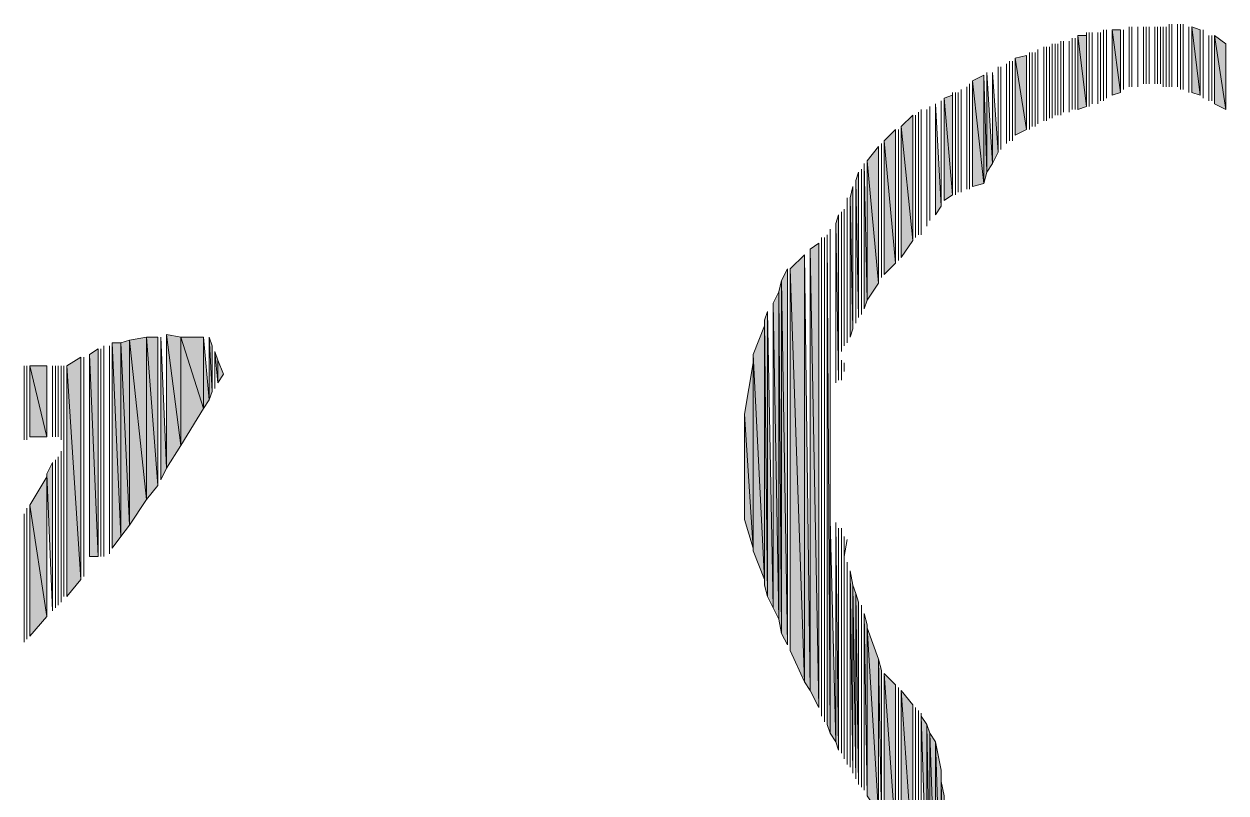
# Model space of a CAD drawing. Header units: millimetres. Extents: x -30643 to 86172, y -19411 to 63186.
# Drawn here: x 83377.3 to 83674.3, y -132 to 58 of the extents above; entities that cross this region are included whole.
import ezdxf

# ---------------------------------------------------------------- set-up
doc = ezdxf.new("R2010")
doc.units = ezdxf.units.MM

msp = doc.modelspace()

# ---------------------------------------------------------------- hatches: boundary and pattern name
h = msp.add_hatch(color=0)
h.dxf.hatch_style = 2
h.paths.add_polyline_path([(83646.16, 40.43), (83648.27, 41.13), (83646.16, 56.61)])
h = msp.add_hatch(color=0)
h.dxf.hatch_style = 2
h.paths.add_polyline_path([(83648.27, 41.13), (83648.27, 56.61), (83646.16, 56.61)])
h = msp.add_hatch(color=0)
h.dxf.hatch_style = 2
h.paths.add_polyline_path([(83665.86, 41.13), (83667.97, 40.43), (83665.86, 57.32)])
h = msp.add_hatch(color=0)
h.dxf.hatch_style = 2
h.paths.add_polyline_path([(83667.97, 40.43), (83667.97, 56.61), (83665.86, 57.32)])
h = msp.add_hatch(color=0)
h.dxf.hatch_style = 2
h.paths.add_polyline_path([(83637.71, 36.91), (83639.82, 37.61), (83637.71, 55.21)])
h = msp.add_hatch(color=0)
h.dxf.hatch_style = 2
h.paths.add_polyline_path([(83639.82, 37.61), (83639.82, 55.21), (83637.71, 55.21)])
h = msp.add_hatch(color=0)
h.dxf.hatch_style = 2
h.paths.add_polyline_path([(83671.49, 38.32), (83674.3, 36.91), (83671.49, 55.21)])
h = msp.add_hatch(color=0)
h.dxf.hatch_style = 2
h.paths.add_polyline_path([(83674.3, 36.91), (83674.3, 53.09), (83671.49, 55.21)])
h = msp.add_hatch(color=0)
h.dxf.hatch_style = 2
h.paths.add_polyline_path([(83625.04, 31.98), (83625.04, 50.28), (83622.23, 49.58)])
h = msp.add_hatch(color=0)
h.dxf.hatch_style = 2
h.paths.add_polyline_path([(83622.23, 30.58), (83625.04, 31.98), (83622.23, 49.58)])
h = msp.add_hatch(color=0)
h.dxf.hatch_style = 2
h.paths.add_polyline_path([(83614.49, 18.61), (83614.49, 45.35), (83611.67, 43.95)])
h = msp.add_hatch(color=0)
h.dxf.hatch_style = 2
h.paths.add_polyline_path([(83614.49, 18.61), (83615.19, 21.43), (83614.49, 45.35)])
h = msp.add_hatch(color=0)
h.dxf.hatch_style = 2
h.paths.add_polyline_path([(83615.19, 21.43), (83616.6, 23.54), (83615.19, 46.06)])
h = msp.add_hatch(color=0)
h.dxf.hatch_style = 2
h.paths.add_polyline_path([(83616.6, 23.54), (83618.01, 26.35), (83616.6, 46.06)])
h = msp.add_hatch(color=0)
h.dxf.hatch_style = 2
h.paths.add_polyline_path([(83611.67, 17.91), (83614.49, 18.61), (83611.67, 43.95)])
h = msp.add_hatch(color=0)
h.dxf.hatch_style = 2
h.paths.add_polyline_path([(83606.75, 15.8), (83606.75, 40.43), (83604.64, 39.72)])
h = msp.add_hatch(color=0)
h.dxf.hatch_style = 2
h.paths.add_polyline_path([(83604.64, 14.39), (83606.75, 15.8), (83604.64, 39.72)])
h = msp.add_hatch(color=0)
h.dxf.hatch_style = 2
h.paths.add_polyline_path([(83602.53, 10.87), (83603.93, 12.98), (83602.53, 38.32)])
h = msp.add_hatch(color=0)
h.dxf.hatch_style = 2
h.paths.add_polyline_path([(83596.9, 4.54), (83596.9, 35.5), (83594.08, 32.69)])
h = msp.add_hatch(color=0)
h.dxf.hatch_style = 2
h.paths.add_polyline_path([(83594.08, 0.32), (83596.9, 4.54), (83594.08, 32.69)])
h = msp.add_hatch(color=0)
h.dxf.hatch_style = 2
h.paths.add_polyline_path([(83592.68, -1.09), (83592.68, 31.98), (83589.86, 29.17)])
h = msp.add_hatch(color=0)
h.dxf.hatch_style = 2
h.paths.add_polyline_path([(83588.45, -6.01), (83588.45, 27.76), (83585.64, 24.24)])
h = msp.add_hatch(color=0)
h.dxf.hatch_style = 2
h.paths.add_polyline_path([(83589.86, -3.9), (83592.68, -1.09), (83589.86, 29.17)])
h = msp.add_hatch(color=0)
h.dxf.hatch_style = 2
h.paths.add_polyline_path([(83585.64, -10.24), (83588.45, -6.01), (83585.64, 24.24)])
h = msp.add_hatch(color=0)
h.dxf.hatch_style = 2
h.paths.add_polyline_path([(83583.53, -14.46), (83583.53, 21.43), (83582.82, 19.32)])
h = msp.add_hatch(color=0)
h.dxf.hatch_style = 2
h.paths.add_polyline_path([(83584.94, -12.35), (83585.64, -10.24), (83584.94, 23.54)])
h = msp.add_hatch(color=0)
h.dxf.hatch_style = 2
h.paths.add_polyline_path([(83582.12, -17.27), (83582.12, 17.91), (83581.42, 15.1)])
h = msp.add_hatch(color=0)
h.dxf.hatch_style = 2
h.paths.add_polyline_path([(83581.42, -19.38), (83582.12, -17.27), (83581.42, 15.1)])
h = msp.add_hatch(color=0)
h.dxf.hatch_style = 2
h.paths.add_polyline_path([(83578.6, -29.94), (83578.6, 10.87), (83577.9, 8.76)])
h = msp.add_hatch(color=0)
h.dxf.hatch_style = 2
h.paths.add_polyline_path([(83575.79, -115.09), (83576.49, -117.2), (83575.79, 5.95)])
h = msp.add_hatch(color=0)
h.dxf.hatch_style = 2
h.paths.add_polyline_path([(83573.68, -110.86), (83573.68, 3.84), (83571.57, 2.43)])
h = msp.add_hatch(color=0)
h.dxf.hatch_style = 2
h.paths.add_polyline_path([(83570.16, -104.53), (83570.16, 1.02), (83566.64, -2.5)])
h = msp.add_hatch(color=0)
h.dxf.hatch_style = 2
h.paths.add_polyline_path([(83570.16, -104.53), (83571.57, -106.64), (83570.16, 1.02)])
h = msp.add_hatch(color=0)
h.dxf.hatch_style = 2
h.paths.add_polyline_path([(83571.57, -106.64), (83573.68, -110.86), (83571.57, 2.43)])
h = msp.add_hatch(color=0)
h.dxf.hatch_style = 2
h.paths.add_polyline_path([(83565.94, -95.38), (83565.94, -2.5), (83564.53, -5.31)])
h = msp.add_hatch(color=0)
h.dxf.hatch_style = 2
h.paths.add_polyline_path([(83566.64, -96.79), (83570.16, -104.53), (83566.64, -2.5)])
h = msp.add_hatch(color=0)
h.dxf.hatch_style = 2
h.paths.add_polyline_path([(83564.53, -92.57), (83564.53, -5.31), (83563.82, -8.13)])
h = msp.add_hatch(color=0)
h.dxf.hatch_style = 2
h.paths.add_polyline_path([(83564.53, -92.57), (83565.94, -95.38), (83564.53, -5.31)])
h = msp.add_hatch(color=0)
h.dxf.hatch_style = 2
h.paths.add_polyline_path([(83563.82, -89.05), (83563.82, -8.13), (83562.42, -10.94)])
h = msp.add_hatch(color=0)
h.dxf.hatch_style = 2
h.paths.add_polyline_path([(83563.82, -89.05), (83564.53, -92.57), (83563.82, -8.13)])
h = msp.add_hatch(color=0)
h.dxf.hatch_style = 2
h.paths.add_polyline_path([(83562.42, -86.23), (83563.82, -89.05), (83562.42, -10.94)])
h = msp.add_hatch(color=0)
h.dxf.hatch_style = 2
h.paths.add_polyline_path([(83561.01, -83.42), (83561.01, -13.05), (83560.31, -15.16)])
h = msp.add_hatch(color=0)
h.dxf.hatch_style = 2
h.paths.add_polyline_path([(83561.01, -83.42), (83562.42, -86.23), (83561.01, -13.05)])
h = msp.add_hatch(color=0)
h.dxf.hatch_style = 2
h.paths.add_polyline_path([(83560.31, -79.2), (83560.31, -16.57), (83557.49, -23.61)])
h = msp.add_hatch(color=0)
h.dxf.hatch_style = 2
h.paths.add_polyline_path([(83560.31, -80.6), (83561.01, -83.42), (83560.31, -15.16)])
h = msp.add_hatch(color=0)
h.dxf.hatch_style = 2
h.paths.add_polyline_path([(83403.39, -65.83), (83403.39, -20.09), (83401.27, -20.79)])
h = msp.add_hatch(color=0)
h.dxf.hatch_style = 2
h.paths.add_polyline_path([(83407.61, -59.49), (83407.61, -19.38), (83403.39, -20.09)])
h = msp.add_hatch(color=0)
h.dxf.hatch_style = 2
h.paths.add_polyline_path([(83403.39, -65.83), (83407.61, -59.49), (83403.39, -20.09)])
h = msp.add_hatch(color=0)
h.dxf.hatch_style = 2
h.paths.add_polyline_path([(83407.61, -59.49), (83410.42, -55.98), (83407.61, -19.38)])
h = msp.add_hatch(color=0)
h.dxf.hatch_style = 2
h.paths.add_polyline_path([(83410.42, -55.98), (83410.42, -19.38), (83407.61, -19.38)])
h = msp.add_hatch(color=0)
h.dxf.hatch_style = 2
h.paths.add_polyline_path([(83411.13, -54.57), (83412.53, -51.75), (83411.13, -19.38)])
h = msp.add_hatch(color=0)
h.dxf.hatch_style = 2
h.paths.add_polyline_path([(83412.53, -51.75), (83416.05, -46.12), (83412.53, -18.68)])
h = msp.add_hatch(color=0)
h.dxf.hatch_style = 2
h.paths.add_polyline_path([(83416.05, -46.12), (83416.05, -19.38), (83412.53, -18.68)])
h = msp.add_hatch(color=0)
h.dxf.hatch_style = 2
h.paths.add_polyline_path([(83416.05, -46.12), (83421.68, -36.98), (83416.05, -19.38)])
h = msp.add_hatch(color=0)
h.dxf.hatch_style = 2
h.paths.add_polyline_path([(83421.68, -36.98), (83421.68, -19.38), (83416.05, -19.38)])
h = msp.add_hatch(color=0)
h.dxf.hatch_style = 2
h.paths.add_polyline_path([(83421.68, -36.98), (83423.09, -34.87), (83421.68, -19.38)])
h = msp.add_hatch(color=0)
h.dxf.hatch_style = 2
h.paths.add_polyline_path([(83423.09, -34.87), (83423.79, -32.75), (83423.09, -19.38)])
h = msp.add_hatch(color=0)
h.dxf.hatch_style = 2
h.paths.add_polyline_path([(83423.79, -32.75), (83423.79, -21.5), (83423.09, -19.38)])
h = msp.add_hatch(color=0)
h.dxf.hatch_style = 2
h.paths.add_polyline_path([(83395.65, -73.57), (83395.65, -22.2), (83393.53, -23.61)])
h = msp.add_hatch(color=0)
h.dxf.hatch_style = 2
h.paths.add_polyline_path([(83393.53, -73.57), (83395.65, -73.57), (83393.53, -23.61)])
h = msp.add_hatch(color=0)
h.dxf.hatch_style = 2
h.paths.add_polyline_path([(83399.16, -71.46), (83401.27, -68.64), (83399.16, -20.79)])
h = msp.add_hatch(color=0)
h.dxf.hatch_style = 2
h.paths.add_polyline_path([(83401.27, -68.64), (83401.27, -20.79), (83399.16, -20.79)])
h = msp.add_hatch(color=0)
h.dxf.hatch_style = 2
h.paths.add_polyline_path([(83401.27, -68.64), (83403.39, -65.83), (83401.27, -20.79)])
h = msp.add_hatch(color=0)
h.dxf.hatch_style = 2
h.paths.add_polyline_path([(83425.2, -30.64), (83425.2, -25.01), (83424.5, -22.9)])
h = msp.add_hatch(color=0)
h.dxf.hatch_style = 2
h.paths.add_polyline_path([(83557.49, -72.16), (83557.49, -23.61), (83557.49, -25.72)])
h = msp.add_hatch(color=0)
h.dxf.hatch_style = 2
h.paths.add_polyline_path([(83557.49, -72.16), (83560.31, -79.2), (83557.49, -23.61)])
h = msp.add_hatch(color=0)
h.dxf.hatch_style = 2
h.paths.add_polyline_path([(83378.76, -44.01), (83382.98, -44.01), (83378.76, -26.42)])
h = msp.add_hatch(color=0)
h.dxf.hatch_style = 2
h.paths.add_polyline_path([(83382.98, -44.01), (83382.98, -26.42), (83378.76, -26.42)])
h = msp.add_hatch(color=0)
h.dxf.hatch_style = 2
h.paths.add_polyline_path([(83391.42, -79.2), (83391.42, -24.31), (83387.91, -26.42)])
h = msp.add_hatch(color=0)
h.dxf.hatch_style = 2
h.paths.add_polyline_path([(83387.91, -83.42), (83391.42, -79.2), (83387.91, -26.42)])
h = msp.add_hatch(color=0)
h.dxf.hatch_style = 2
h.paths.add_polyline_path([(83425.2, -30.64), (83426.61, -28.53), (83425.2, -25.01)])
h = msp.add_hatch(color=0)
h.dxf.hatch_style = 2
h.paths.add_polyline_path([(83557.49, -71.46), (83557.49, -25.72), (83555.38, -38.38)])
h = msp.add_hatch(color=0)
h.dxf.hatch_style = 2
h.paths.add_polyline_path([(83555.38, -64.42), (83557.49, -71.46), (83555.38, -38.38)])
h = msp.add_hatch(color=0)
h.dxf.hatch_style = 2
h.paths.add_polyline_path([(83384.39, -86.94), (83384.39, -50.35), (83382.98, -53.16)])
h = msp.add_hatch(color=0)
h.dxf.hatch_style = 2
h.paths.add_polyline_path([(83382.98, -88.35), (83382.98, -53.86), (83378.76, -60.9)])
h = msp.add_hatch(color=0)
h.dxf.hatch_style = 2
h.paths.add_polyline_path([(83378.76, -93.27), (83382.98, -88.35), (83378.76, -60.9)])
h = msp.add_hatch(color=0)
h.dxf.hatch_style = 2
h.paths.add_polyline_path([(83576.49, -117.2), (83577.9, -119.31), (83576.49, -64.42)])
h = msp.add_hatch(color=0)
h.dxf.hatch_style = 2
h.paths.add_polyline_path([(83577.9, -119.31), (83578.6, -121.42), (83577.9, -65.12)])
h = msp.add_hatch(color=0)
h.dxf.hatch_style = 2
h.paths.add_polyline_path([(83582.12, -127.05), (83582.12, -80.6), (83581.42, -77.09)])
h = msp.add_hatch(color=0)
h.dxf.hatch_style = 2
h.paths.add_polyline_path([(83582.82, -128.45), (83582.82, -82.72), (83582.12, -80.6)])
h = msp.add_hatch(color=0)
h.dxf.hatch_style = 2
h.paths.add_polyline_path([(83583.53, -129.86), (83583.53, -84.83), (83582.82, -82.72)])
h = msp.add_hatch(color=0)
h.dxf.hatch_style = 2
h.paths.add_polyline_path([(83585.64, -132.68), (83585.64, -90.46), (83584.94, -87.64)])
h = msp.add_hatch(color=0)
h.dxf.hatch_style = 2
h.paths.add_polyline_path([(83585.64, -132.68), (83588.45, -136.9), (83585.64, -91.16)])
h = msp.add_hatch(color=0)
h.dxf.hatch_style = 2
h.paths.add_polyline_path([(83588.45, -136.9), (83588.45, -98.9), (83585.64, -91.16)])
h = msp.add_hatch(color=0)
h.dxf.hatch_style = 2
h.paths.add_polyline_path([(83589.16, -138.31), (83589.16, -101.72), (83588.45, -98.9)])
h = msp.add_hatch(color=0)
h.dxf.hatch_style = 2
h.paths.add_polyline_path([(83589.86, -139.01), (83592.68, -141.82), (83589.86, -102.42)])
h = msp.add_hatch(color=0)
h.dxf.hatch_style = 2
h.paths.add_polyline_path([(83592.68, -141.82), (83592.68, -105.23), (83589.86, -102.42)])
h = msp.add_hatch(color=0)
h.dxf.hatch_style = 2
h.paths.add_polyline_path([(83594.08, -143.94), (83596.9, -148.16), (83594.08, -106.64)])
h = msp.add_hatch(color=0)
h.dxf.hatch_style = 2
h.paths.add_polyline_path([(83596.9, -148.16), (83596.9, -110.16), (83594.08, -106.64)])
h = msp.add_hatch(color=0)
h.dxf.hatch_style = 2
h.paths.add_polyline_path([(83600.42, -155.9), (83600.42, -115.09), (83599.01, -112.97)])
h = msp.add_hatch(color=0)
h.dxf.hatch_style = 2
h.paths.add_polyline_path([(83601.12, -155.9), (83601.12, -117.2), (83600.42, -115.09)])
h = msp.add_hatch(color=0)
h.dxf.hatch_style = 2
h.paths.add_polyline_path([(83601.12, -155.9), (83602.53, -158.01), (83601.12, -117.2)])
h = msp.add_hatch(color=0)
h.dxf.hatch_style = 2
h.paths.add_polyline_path([(83602.53, -158.01), (83602.53, -119.31), (83601.12, -117.2)])
h = msp.add_hatch(color=0)
h.dxf.hatch_style = 2
h.paths.add_polyline_path([(83602.53, -158.01), (83603.93, -161.53), (83602.53, -119.31)])
h = msp.add_hatch(color=0)
h.dxf.hatch_style = 2
h.paths.add_polyline_path([(83603.93, -161.53), (83603.93, -126.34), (83602.53, -119.31)])
h = msp.add_hatch(color=0)
h.dxf.hatch_style = 2
h.paths.add_polyline_path([(83603.93, -162.23), (83603.93, -129.16), (83603.93, -126.34)])
h = msp.add_hatch(color=0)
h.dxf.hatch_style = 2
h.paths.add_polyline_path([(83604.64, -163.64), (83604.64, -132.68), (83603.93, -129.16)])

# ---------------------------------------------------------------- linework, layer by layer
at = {"color": 0, "lineweight": 0}
for points in [[(83644.04, 39.02), (83644.04, 56.61)], [(83644.04, 39.02), (83644.04, 56.61)], [(83644.04, 39.02), (83644.04, 56.61)], [(83644.04, 39.02), (83644.04, 56.61)], [(83644.04, 39.02), (83644.04, 56.61)], [(83644.04, 39.02), (83644.04, 56.61)], [(83644.75, 39.72), (83644.75, 56.61)], [(83644.75, 39.72), (83644.75, 56.61)], [(83644.75, 39.72), (83644.75, 56.61)], [(83644.75, 39.72), (83644.75, 56.61)], [(83646.16, 40.43), (83646.16, 56.61)], [(83646.16, 40.43), (83648.27, 41.13), (83646.16, 56.61)], [(83648.27, 41.13), (83648.27, 56.61), (83646.16, 56.61)], [(83648.27, 41.13), (83648.27, 56.61)], [(83648.27, 41.84), (83648.27, 56.61)], [(83648.27, 41.84), (83648.27, 56.61)], [(83648.97, 41.84), (83648.97, 56.61)], [(83648.97, 41.84), (83648.97, 56.61)], [(83650.38, 42.54), (83650.38, 57.32)], [(83650.38, 42.54), (83650.38, 57.32)], [(83651.08, 42.54), (83651.08, 57.32)], [(83651.08, 42.54), (83651.08, 57.32)], [(83651.08, 42.54), (83651.08, 57.32)], [(83651.08, 42.54), (83651.08, 57.32)], [(83652.49, 42.54), (83652.49, 57.32)], [(83652.49, 42.54), (83652.49, 57.32)], [(83653.9, 43.24), (83653.9, 57.32)], [(83653.9, 43.24), (83653.9, 57.32)], [(83653.9, 43.24), (83653.9, 57.32)], [(83653.9, 43.24), (83653.9, 57.32)], [(83654.6, 43.24), (83654.6, 57.32)], [(83654.6, 43.24), (83654.6, 57.32)], [(83655.3, 43.24), (83655.3, 57.32)], [(83655.3, 43.24), (83655.3, 57.32)], [(83655.3, 43.24), (83655.3, 57.32)], [(83655.3, 43.24), (83655.3, 57.32)], [(83655.3, 43.24), (83655.3, 57.32)], [(83655.3, 43.24), (83655.3, 57.32)], [(83656.71, 43.24), (83656.71, 57.32)], [(83656.71, 43.24), (83656.71, 57.32)], [(83657.41, 43.24), (83657.41, 57.32)], [(83657.41, 43.24), (83657.41, 57.32)], [(83657.41, 43.24), (83657.41, 57.32)], [(83657.41, 43.24), (83657.41, 57.32)], [(83658.12, 43.24), (83658.12, 57.32)], [(83658.12, 43.24), (83658.12, 57.32)], [(83658.12, 43.24), (83658.12, 57.32)], [(83658.12, 43.24), (83658.12, 57.32)], [(83658.82, 42.54), (83658.82, 57.32)], [(83658.82, 42.54), (83658.82, 57.32)], [(83658.82, 42.54), (83658.82, 57.32)], [(83658.82, 42.54), (83658.82, 57.32)], [(83659.53, 42.54), (83659.53, 57.32)], [(83659.53, 42.54), (83659.53, 57.32)], [(83660.23, 42.54), (83660.23, 58.02)], [(83660.23, 42.54), (83660.23, 58.02)], [(83660.93, 42.54), (83660.93, 58.02)], [(83660.93, 42.54), (83660.93, 58.02)], [(83662.34, 42.54), (83662.34, 58.02)], [(83662.34, 42.54), (83662.34, 58.02)], [(83662.34, 42.54), (83662.34, 58.02)], [(83662.34, 42.54), (83662.34, 58.02)], [(83663.04, 41.84), (83663.04, 58.02)], [(83663.04, 41.84), (83663.04, 58.02)], [(83663.75, 41.84), (83663.75, 58.02)], [(83663.75, 41.84), (83663.75, 58.02)], [(83663.75, 41.84), (83663.75, 58.02)], [(83663.75, 41.84), (83663.75, 58.02)], [(83665.15, 41.84), (83665.15, 57.32)], [(83665.15, 41.84), (83665.15, 57.32)], [(83665.15, 41.13), (83665.15, 57.32)], [(83665.15, 41.13), (83665.15, 57.32)], [(83665.86, 41.13), (83665.86, 57.32)], [(83665.86, 41.13), (83667.97, 40.43), (83665.86, 57.32)], [(83667.97, 40.43), (83667.97, 56.61), (83665.86, 57.32)], [(83667.97, 40.43), (83667.97, 56.61)], [(83667.97, 40.43), (83667.97, 56.61)], [(83667.97, 40.43), (83667.97, 56.61)], [(83668.67, 39.72), (83668.67, 56.61)], [(83668.67, 39.72), (83668.67, 56.61)], [(83633.49, 35.5), (83633.49, 53.8)], [(83633.49, 35.5), (83633.49, 53.8)], [(83633.49, 36.21), (83633.49, 53.8)], [(83633.49, 36.21), (83633.49, 53.8)], [(83634.19, 36.21), (83634.19, 53.8)], [(83634.19, 36.21), (83634.19, 53.8)], [(83634.19, 36.21), (83634.19, 53.8)], [(83634.19, 36.21), (83634.19, 53.8)], [(83634.19, 36.21), (83634.19, 53.8)], [(83634.19, 36.21), (83634.19, 53.8)], [(83634.19, 36.21), (83634.19, 53.8)], [(83634.19, 36.21), (83634.19, 53.8)], [(83635.6, 36.21), (83635.6, 53.8)], [(83635.6, 36.21), (83635.6, 53.8)], [(83636.3, 36.91), (83636.3, 54.5)], [(83636.3, 36.91), (83636.3, 54.5)], [(83637.01, 36.91), (83637.01, 54.5)], [(83637.01, 36.91), (83637.01, 54.5)], [(83637.71, 36.91), (83637.71, 55.21)], [(83637.71, 36.91), (83637.71, 55.21)], [(83637.71, 36.91), (83637.71, 55.21)], [(83637.71, 36.91), (83639.82, 37.61), (83637.71, 55.21)], [(83639.82, 37.61), (83639.82, 55.21), (83637.71, 55.21)], [(83639.82, 37.61), (83639.82, 55.91)], [(83639.82, 37.61), (83639.82, 55.91)], [(83639.82, 37.61), (83639.82, 55.21)], [(83639.82, 37.61), (83639.82, 55.21)], [(83639.82, 37.61), (83639.82, 55.21)], [(83640.53, 37.61), (83640.53, 55.91)], [(83640.53, 37.61), (83640.53, 55.91)], [(83640.53, 37.61), (83640.53, 55.91)], [(83640.53, 37.61), (83640.53, 55.91)], [(83640.53, 37.61), (83640.53, 55.91)], [(83640.53, 37.61), (83640.53, 55.91)], [(83640.53, 38.32), (83640.53, 55.91)], [(83640.53, 38.32), (83640.53, 55.91)], [(83641.23, 38.32), (83641.23, 55.91)], [(83641.23, 38.32), (83641.23, 55.91)], [(83641.23, 38.32), (83641.23, 55.91)], [(83641.23, 38.32), (83641.23, 55.91)], [(83641.23, 38.32), (83641.23, 55.91)], [(83641.23, 38.32), (83641.23, 55.91)], [(83642.64, 38.32), (83642.64, 55.91)], [(83642.64, 38.32), (83642.64, 55.91)], [(83643.34, 39.02), (83643.34, 55.91)], [(83643.34, 39.02), (83643.34, 55.91)], [(83643.34, 39.02), (83643.34, 55.91)], [(83643.34, 39.02), (83643.34, 55.91)], [(83670.08, 39.02), (83670.08, 55.21)], [(83670.08, 39.02), (83670.08, 55.21)], [(83670.08, 39.02), (83670.08, 55.21)], [(83670.08, 39.02), (83670.08, 55.21)], [(83670.78, 39.02), (83670.78, 55.21)], [(83670.78, 39.02), (83670.78, 55.21)], [(83671.49, 38.32), (83671.49, 55.21)], [(83671.49, 38.32), (83671.49, 55.21)], [(83671.49, 38.32), (83671.49, 55.21)], [(83671.49, 38.32), (83674.3, 36.91), (83671.49, 55.21)], [(83674.3, 36.91), (83674.3, 53.09), (83671.49, 55.21)], [(83625.75, 31.98), (83625.75, 50.98)], [(83625.75, 31.98), (83625.75, 50.98)], [(83625.75, 31.98), (83625.75, 50.98)], [(83625.75, 31.98), (83625.75, 50.98)], [(83626.45, 32.69), (83626.45, 50.98)], [(83626.45, 32.69), (83626.45, 50.98)], [(83627.16, 32.69), (83627.16, 50.98)], [(83627.16, 32.69), (83627.16, 50.98)], [(83627.86, 33.39), (83627.86, 51.69)], [(83627.86, 33.39), (83627.86, 51.69)], [(83629.27, 34.09), (83629.27, 52.39)], [(83629.27, 34.09), (83629.27, 52.39)], [(83629.97, 34.09), (83629.97, 52.39)], [(83629.97, 34.09), (83629.97, 52.39)], [(83629.97, 34.09), (83629.97, 52.39)], [(83629.97, 34.09), (83629.97, 52.39)], [(83629.97, 34.09), (83629.97, 52.39)], [(83629.97, 34.09), (83629.97, 52.39)], [(83629.97, 34.8), (83629.97, 52.39)], [(83629.97, 34.8), (83629.97, 52.39)], [(83630.67, 34.8), (83630.67, 52.39)], [(83630.67, 34.8), (83630.67, 52.39)], [(83631.38, 34.8), (83631.38, 53.09)], [(83631.38, 34.8), (83631.38, 53.09)], [(83632.08, 35.5), (83632.08, 53.09)], [(83632.08, 35.5), (83632.08, 53.09)], [(83632.79, 35.5), (83632.79, 53.09)], [(83632.79, 35.5), (83632.79, 53.09)], [(83632.79, 35.5), (83632.79, 53.09)], [(83632.79, 35.5), (83632.79, 53.09)], [(83633.49, 35.5), (83633.49, 53.09)], [(83633.49, 35.5), (83633.49, 53.09)], [(83674.3, 36.91), (83674.3, 53.09)], [(83620.12, 28.47), (83620.12, 48.17)], [(83620.12, 28.47), (83620.12, 48.17)], [(83620.12, 28.47), (83620.12, 48.17)], [(83620.12, 28.47), (83620.12, 48.17)], [(83620.82, 29.17), (83620.82, 48.87)], [(83620.82, 29.17), (83620.82, 48.87)], [(83621.53, 29.17), (83621.53, 48.87)], [(83621.53, 29.17), (83621.53, 48.87)], [(83625.04, 31.98), (83625.04, 50.28), (83622.23, 49.58)], [(83622.23, 30.58), (83622.23, 49.58)], [(83622.23, 30.58), (83625.04, 31.98), (83622.23, 49.58)], [(83625.04, 31.98), (83625.04, 50.28)], [(83625.75, 31.98), (83625.75, 50.28)], [(83625.75, 31.98), (83625.75, 50.28)], [(83614.49, 18.61), (83614.49, 45.35), (83611.67, 43.95)], [(83614.49, 18.61), (83614.49, 45.35)], [(83614.49, 18.61), (83614.49, 45.35)], [(83614.49, 18.61), (83614.49, 45.35)], [(83614.49, 18.61), (83614.49, 45.35)], [(83614.49, 18.61), (83615.19, 21.43), (83614.49, 45.35)], [(83615.19, 21.43), (83615.19, 46.06)], [(83615.19, 21.43), (83616.6, 23.54), (83615.19, 46.06)], [(83616.6, 23.54), (83616.6, 46.06)], [(83616.6, 23.54), (83616.6, 46.06)], [(83616.6, 23.54), (83616.6, 46.06)], [(83616.6, 23.54), (83618.01, 26.35), (83616.6, 46.06)], [(83618.01, 26.35), (83618.01, 47.46)], [(83618.01, 26.35), (83618.01, 47.46)], [(83618.71, 27.06), (83618.71, 47.46)], [(83618.71, 27.06), (83618.71, 47.46)], [(83608.86, 16.5), (83608.86, 41.84)], [(83608.86, 16.5), (83608.86, 41.84)], [(83608.86, 16.5), (83608.86, 41.84)], [(83608.86, 16.5), (83608.86, 41.84)], [(83610.27, 17.21), (83610.27, 42.54)], [(83610.27, 17.21), (83610.27, 42.54)], [(83610.97, 17.21), (83610.97, 43.24)], [(83610.97, 17.21), (83610.97, 43.24)], [(83611.67, 17.91), (83611.67, 43.95)], [(83611.67, 17.91), (83611.67, 43.95)], [(83611.67, 17.91), (83611.67, 43.95)], [(83611.67, 17.91), (83614.49, 18.61), (83611.67, 43.95)], [(83603.93, 12.98), (83603.93, 39.02)], [(83603.93, 12.98), (83603.93, 39.02)], [(83603.93, 13.69), (83603.93, 39.02)], [(83603.93, 13.69), (83603.93, 39.02)], [(83606.75, 15.8), (83606.75, 40.43), (83604.64, 39.72)], [(83604.64, 14.39), (83604.64, 39.72)], [(83604.64, 14.39), (83606.75, 15.8), (83604.64, 39.72)], [(83606.75, 15.8), (83606.75, 41.13)], [(83606.75, 15.8), (83606.75, 41.13)], [(83606.75, 15.8), (83606.75, 40.43)], [(83606.75, 15.8), (83606.75, 40.43)], [(83606.75, 15.8), (83606.75, 40.43)], [(83607.45, 15.8), (83607.45, 41.13)], [(83607.45, 15.8), (83607.45, 41.13)], [(83607.45, 16.5), (83607.45, 41.13)], [(83607.45, 16.5), (83607.45, 41.13)], [(83608.16, 16.5), (83608.16, 41.13)], [(83608.16, 16.5), (83608.16, 41.13)], [(83598.3, 5.95), (83598.3, 36.21)], [(83598.3, 5.95), (83598.3, 36.21)], [(83599.01, 6.65), (83599.01, 36.91)], [(83599.01, 6.65), (83599.01, 36.91)], [(83599.01, 5.95), (83599.01, 36.21)], [(83599.01, 5.95), (83599.01, 36.21)], [(83600.42, 8.06), (83600.42, 36.91)], [(83600.42, 8.06), (83600.42, 36.91)], [(83601.12, 9.47), (83601.12, 37.61)], [(83601.12, 9.47), (83601.12, 37.61)], [(83602.53, 10.87), (83602.53, 38.32)], [(83602.53, 10.87), (83603.93, 12.98), (83602.53, 38.32)], [(83596.9, 4.54), (83596.9, 35.5), (83594.08, 32.69)], [(83594.08, 0.32), (83594.08, 32.69)], [(83594.08, 0.32), (83596.9, 4.54), (83594.08, 32.69)], [(83596.9, 4.54), (83596.9, 35.5)], [(83596.9, 4.54), (83596.9, 35.5)], [(83596.9, 4.54), (83596.9, 35.5)], [(83596.9, 4.54), (83596.9, 35.5)], [(83596.9, 4.54), (83596.9, 35.5)], [(83597.6, 5.24), (83597.6, 35.5)], [(83597.6, 5.24), (83597.6, 35.5)], [(83592.68, -1.09), (83592.68, 31.98), (83589.86, 29.17)], [(83592.68, -1.09), (83592.68, 31.98)], [(83592.68, -0.39), (83592.68, 31.98)], [(83592.68, -0.39), (83592.68, 31.98)], [(83593.38, -0.39), (83593.38, 31.98)], [(83593.38, -0.39), (83593.38, 31.98)], [(83588.45, -6.01), (83588.45, 27.76), (83585.64, 24.24)], [(83588.45, -6.01), (83588.45, 27.76)], [(83589.16, -4.61), (83589.16, 28.47)], [(83589.16, -4.61), (83589.16, 28.47)], [(83589.86, -3.9), (83589.86, 29.17)], [(83589.86, -3.9), (83589.86, 29.17)], [(83589.86, -3.9), (83589.86, 29.17)], [(83589.86, -3.9), (83592.68, -1.09), (83589.86, 29.17)], [(83585.64, -10.24), (83585.64, 24.24)], [(83585.64, -10.24), (83585.64, 24.24)], [(83585.64, -10.24), (83585.64, 24.24)], [(83585.64, -10.24), (83585.64, 24.24)], [(83585.64, -10.24), (83585.64, 24.24)], [(83585.64, -10.24), (83588.45, -6.01), (83585.64, 24.24)], [(83583.53, -14.46), (83583.53, 21.43), (83582.82, 19.32)], [(83583.53, -14.46), (83583.53, 21.43)], [(83584.23, -13.76), (83584.23, 22.13)], [(83584.23, -13.76), (83584.23, 22.13)], [(83584.23, -13.76), (83584.23, 21.43)], [(83584.23, -13.76), (83584.23, 21.43)], [(83584.94, -12.35), (83584.94, 23.54)], [(83584.94, -12.35), (83585.64, -10.24), (83584.94, 23.54)], [(83582.12, -17.27), (83582.12, 17.91), (83581.42, 15.1)], [(83582.12, -17.27), (83582.12, 17.91)], [(83582.12, -17.27), (83582.12, 17.91)], [(83582.12, -17.27), (83582.12, 17.91)], [(83582.82, -15.87), (83582.82, 19.32)], [(83582.82, -15.87), (83582.82, 19.32)], [(83580.71, -20.09), (83580.71, 15.1)], [(83580.71, -20.09), (83580.71, 15.1)], [(83581.42, -19.38), (83581.42, 15.1)], [(83581.42, -19.38), (83582.12, -17.27), (83581.42, 15.1)], [(83580.01, -21.5), (83580.01, 12.28)], [(83580.01, -21.5), (83580.01, 12.28)], [(83580.71, -20.79), (83580.71, 13.69)], [(83580.71, -20.79), (83580.71, 13.69)], [(83580.71, -20.79), (83580.71, 13.69)], [(83580.71, -20.79), (83580.71, 13.69)], [(83580.71, -20.79), (83580.71, 13.69)], [(83580.71, -20.79), (83580.71, 13.69)], [(83578.6, -29.94), (83578.6, 10.87), (83577.9, 8.76)], [(83578.6, -24.31), (83578.6, 10.87)], [(83579.31, -22.9), (83579.31, 11.58)], [(83579.31, -22.9), (83579.31, 11.58)], [(83579.31, -22.9), (83579.31, 11.58)], [(83579.31, -22.9), (83579.31, 11.58)], [(83579.31, -22.9), (83579.31, 10.87)], [(83579.31, -22.9), (83579.31, 10.87)], [(83575.79, -115.09), (83575.79, 5.95)], [(83575.79, -115.09), (83576.49, -117.2), (83575.79, 5.95)], [(83576.49, -117.2), (83576.49, 7.36)], [(83576.49, -31.35), (83576.49, 7.36)], [(83577.9, -30.64), (83577.9, 8.76)], [(83577.9, -30.64), (83577.9, 8.76)], [(83573.68, -110.86), (83573.68, 3.84), (83571.57, 2.43)], [(83573.68, -110.86), (83573.68, 3.84)], [(83574.38, -112.97), (83574.38, 5.24)], [(83574.38, -112.97), (83574.38, 5.24)], [(83574.38, -112.27), (83574.38, 4.54)], [(83574.38, -112.27), (83574.38, 4.54)], [(83575.08, -114.38), (83575.08, 5.24)], [(83575.08, -114.38), (83575.08, 5.24)], [(83570.16, -104.53), (83570.16, 1.02), (83566.64, -2.5)], [(83570.16, -104.53), (83571.57, -106.64), (83570.16, 1.02)], [(83571.57, -106.64), (83571.57, 2.43)], [(83571.57, -106.64), (83573.68, -110.86), (83571.57, 2.43)], [(83571.57, -106.64), (83571.57, 1.73)], [(83571.57, -106.64), (83571.57, 1.73)], [(83565.94, -95.38), (83565.94, -2.5), (83564.53, -5.31)], [(83565.94, -95.38), (83565.94, -2.5)], [(83566.64, -96.79), (83566.64, -2.5)], [(83566.64, -96.79), (83570.16, -104.53), (83566.64, -2.5)], [(83564.53, -92.57), (83564.53, -5.31), (83563.82, -8.13)], [(83564.53, -92.57), (83565.94, -95.38), (83564.53, -5.31)], [(83563.82, -89.05), (83563.82, -8.13), (83562.42, -10.94)], [(83563.82, -89.05), (83564.53, -92.57), (83563.82, -8.13)], [(83562.42, -86.23), (83562.42, -10.94)], [(83562.42, -86.23), (83563.82, -89.05), (83562.42, -10.94)], [(83562.42, -86.23), (83562.42, -11.64)], [(83562.42, -86.23), (83562.42, -11.64)], [(83561.01, -83.42), (83561.01, -13.05), (83560.31, -15.16)], [(83561.01, -83.42), (83562.42, -86.23), (83561.01, -13.05)], [(83560.31, -79.2), (83560.31, -16.57), (83557.49, -23.61)], [(83560.31, -80.6), (83560.31, -15.16)], [(83560.31, -80.6), (83561.01, -83.42), (83560.31, -15.16)], [(83560.31, -79.2), (83560.31, -16.57)], [(83560.31, -79.2), (83560.31, -16.57)], [(83560.31, -79.2), (83560.31, -16.57)], [(83403.39, -65.83), (83403.39, -20.09), (83401.27, -20.79)], [(83407.61, -59.49), (83407.61, -19.38), (83403.39, -20.09)], [(83403.39, -65.83), (83407.61, -59.49), (83403.39, -20.09)], [(83407.61, -59.49), (83410.42, -55.98), (83407.61, -19.38)], [(83410.42, -55.98), (83410.42, -19.38), (83407.61, -19.38)], [(83410.42, -55.98), (83410.42, -19.38)], [(83411.13, -54.57), (83411.13, -19.38)], [(83411.13, -54.57), (83412.53, -51.75), (83411.13, -19.38)], [(83412.53, -51.75), (83412.53, -18.68)], [(83412.53, -51.75), (83416.05, -46.12), (83412.53, -18.68)], [(83416.05, -46.12), (83416.05, -19.38), (83412.53, -18.68)], [(83416.05, -46.12), (83421.68, -36.98), (83416.05, -19.38)], [(83421.68, -36.98), (83421.68, -19.38), (83416.05, -19.38)], [(83421.68, -36.98), (83423.09, -34.87), (83421.68, -19.38)], [(83423.09, -34.87), (83423.09, -19.38)], [(83423.09, -34.87), (83423.79, -32.75), (83423.09, -19.38)], [(83423.79, -32.75), (83423.79, -21.5), (83423.09, -19.38)], [(83395.65, -73.57), (83395.65, -22.2), (83393.53, -23.61)], [(83393.53, -73.57), (83393.53, -23.61)], [(83393.53, -73.57), (83395.65, -73.57), (83393.53, -23.61)], [(83395.65, -73.57), (83395.65, -22.2)], [(83395.65, -73.57), (83395.65, -22.2)], [(83395.65, -73.57), (83395.65, -22.2)], [(83396.35, -73.57), (83396.35, -22.2)], [(83396.35, -73.57), (83396.35, -22.2)], [(83397.05, -73.57), (83397.05, -21.5)], [(83397.05, -73.57), (83397.05, -21.5)], [(83397.05, -73.57), (83397.05, -21.5)], [(83397.05, -73.57), (83397.05, -21.5)], [(83398.46, -72.86), (83398.46, -21.5)], [(83398.46, -72.86), (83398.46, -21.5)], [(83399.16, -71.46), (83399.16, -20.79)], [(83399.16, -71.46), (83401.27, -68.64), (83399.16, -20.79)], [(83401.27, -68.64), (83401.27, -20.79), (83399.16, -20.79)], [(83401.27, -68.64), (83403.39, -65.83), (83401.27, -20.79)], [(83423.79, -32.75), (83423.79, -21.5)], [(83424.5, -32.05), (83424.5, -22.9)], [(83424.5, -32.05), (83424.5, -22.9)], [(83425.2, -30.64), (83425.2, -25.01), (83424.5, -22.9)], [(83557.49, -72.16), (83557.49, -23.61), (83557.49, -25.72)], [(83557.49, -72.16), (83560.31, -79.2), (83557.49, -23.61)], [(83377.35, -44.72), (83377.35, -26.42)], [(83377.35, -44.72), (83377.35, -26.42)], [(83378.05, -44.72), (83378.05, -26.42)], [(83378.05, -44.72), (83378.05, -26.42)], [(83378.05, -44.01), (83378.05, -26.42)], [(83378.05, -44.01), (83378.05, -26.42)], [(83378.76, -44.01), (83378.76, -26.42)], [(83378.76, -44.01), (83382.98, -44.01), (83378.76, -26.42)], [(83382.98, -44.01), (83382.98, -26.42), (83378.76, -26.42)], [(83382.98, -44.01), (83382.98, -26.42)], [(83382.98, -44.01), (83382.98, -26.42)], [(83382.98, -44.01), (83382.98, -26.42)], [(83384.39, -44.01), (83384.39, -26.42)], [(83384.39, -44.01), (83384.39, -26.42)], [(83385.09, -44.01), (83385.09, -26.42)], [(83385.09, -44.01), (83385.09, -26.42)], [(83385.79, -44.01), (83385.79, -26.42)], [(83385.79, -44.01), (83385.79, -26.42)], [(83386.5, -44.72), (83386.5, -26.42)], [(83386.5, -44.72), (83386.5, -26.42)], [(83386.5, -44.72), (83386.5, -26.42)], [(83386.5, -44.72), (83386.5, -26.42)], [(83387.2, -46.12), (83387.2, -26.42)], [(83387.2, -83.42), (83387.2, -26.42)], [(83391.42, -79.2), (83391.42, -24.31), (83387.91, -26.42)], [(83387.91, -83.42), (83387.91, -26.42)], [(83387.91, -83.42), (83391.42, -79.2), (83387.91, -26.42)], [(83391.42, -79.2), (83391.42, -24.31)], [(83392.13, -78.49), (83392.13, -24.31)], [(83392.13, -73.57), (83392.13, -24.31)], [(83425.2, -30.64), (83426.61, -28.53), (83425.2, -25.01)], [(83557.49, -71.46), (83557.49, -25.72), (83555.38, -38.38)], [(83557.49, -71.46), (83557.49, -25.72)], [(83578.6, -29.94), (83578.6, -24.31)], [(83579.31, -29.94), (83579.31, -25.01)], [(83579.31, -29.94), (83579.31, -25.01)], [(83579.31, -29.94), (83579.31, -25.01)], [(83579.31, -29.94), (83579.31, -25.01)], [(83579.31, -29.24), (83579.31, -25.01)], [(83579.31, -29.24), (83579.31, -25.01)], [(83580.01, -27.83), (83580.01, -25.72)], [(83580.01, -27.83), (83580.01, -25.72)], [(83555.38, -64.42), (83557.49, -71.46), (83555.38, -38.38)], [(83387.2, -83.42), (83387.2, -46.12)], [(83384.39, -86.94), (83384.39, -50.35), (83382.98, -53.16)], [(83384.39, -86.94), (83384.39, -50.35)], [(83385.09, -86.23), (83385.09, -49.64)], [(83385.09, -86.23), (83385.09, -49.64)], [(83385.79, -85.53), (83385.79, -48.94)], [(83385.79, -85.53), (83385.79, -48.94)], [(83386.5, -84.83), (83386.5, -47.53)], [(83386.5, -84.83), (83386.5, -47.53)], [(83386.5, -84.12), (83386.5, -47.53)], [(83386.5, -84.12), (83386.5, -47.53)], [(83382.98, -88.35), (83382.98, -53.16)], [(83382.98, -88.35), (83382.98, -53.16)], [(83382.98, -88.35), (83382.98, -53.86), (83378.76, -60.9)], [(83382.98, -88.35), (83382.98, -53.86)], [(83378.05, -93.27), (83378.05, -61.61)], [(83378.05, -93.27), (83378.05, -61.61)], [(83378.05, -93.97), (83378.05, -62.31)], [(83378.05, -93.97), (83378.05, -62.31)], [(83378.76, -93.27), (83378.76, -60.9)], [(83378.76, -93.27), (83382.98, -88.35), (83378.76, -60.9)], [(83377.35, -94.68), (83377.35, -63.01)], [(83377.35, -94.68), (83377.35, -63.01)], [(83576.49, -117.2), (83577.9, -119.31), (83576.49, -64.42)], [(83577.9, -119.31), (83577.9, -65.12)], [(83577.9, -119.31), (83578.6, -121.42), (83577.9, -65.12)], [(83578.6, -121.42), (83578.6, -66.53)], [(83578.6, -121.42), (83578.6, -66.53)], [(83579.31, -122.12), (83579.31, -66.53)], [(83579.31, -122.12), (83579.31, -66.53)], [(83579.31, -122.12), (83579.31, -67.23)], [(83579.31, -122.12), (83579.31, -67.23)], [(83579.31, -122.12), (83579.31, -67.23)], [(83579.31, -122.12), (83579.31, -67.23)], [(83580.01, -123.53), (83580.01, -68.64)], [(83580.01, -73.57), (83580.71, -69.35)], [(83580.01, -123.53), (83580.01, -73.57)], [(83580.71, -124.23), (83580.71, -74.98)], [(83580.71, -124.23), (83580.71, -74.98)], [(83580.71, -124.23), (83580.71, -74.98)], [(83580.71, -124.23), (83580.71, -74.98)], [(83580.71, -124.23), (83580.71, -75.68)], [(83580.71, -124.23), (83580.71, -75.68)], [(83580.71, -124.94), (83580.71, -76.38)], [(83580.71, -124.94), (83580.71, -76.38)], [(83581.42, -125.64), (83581.42, -77.09)], [(83581.42, -125.64), (83581.42, -77.09)], [(83582.12, -127.05), (83582.12, -80.6), (83581.42, -77.09)], [(83582.12, -127.05), (83582.12, -80.6)], [(83582.12, -127.05), (83582.12, -80.6)], [(83582.12, -127.05), (83582.12, -80.6)], [(83582.82, -128.45), (83582.82, -82.72), (83582.12, -80.6)], [(83582.82, -128.45), (83582.82, -82.72)], [(83583.53, -129.86), (83583.53, -84.83), (83582.82, -82.72)], [(83583.53, -129.86), (83583.53, -84.83)], [(83584.23, -129.86), (83584.23, -85.53)], [(83584.23, -129.86), (83584.23, -85.53)], [(83584.23, -130.57), (83584.23, -86.23)], [(83584.23, -130.57), (83584.23, -86.23)], [(83584.94, -131.27), (83584.94, -87.64)], [(83584.94, -131.27), (83584.94, -87.64)], [(83585.64, -132.68), (83585.64, -90.46), (83584.94, -87.64)], [(83585.64, -132.68), (83585.64, -90.46)], [(83585.64, -132.68), (83585.64, -91.16)], [(83585.64, -132.68), (83585.64, -91.16)], [(83585.64, -132.68), (83585.64, -91.16)], [(83585.64, -132.68), (83588.45, -136.9), (83585.64, -91.16)], [(83588.45, -136.9), (83588.45, -98.9), (83585.64, -91.16)], [(83588.45, -136.9), (83588.45, -98.9)], [(83589.16, -138.31), (83589.16, -101.72), (83588.45, -98.9)], [(83589.16, -138.31), (83589.16, -101.72)], [(83589.86, -139.01), (83589.86, -102.42)], [(83589.86, -139.01), (83589.86, -102.42)], [(83589.86, -139.01), (83589.86, -102.42)], [(83589.86, -139.01), (83592.68, -141.82), (83589.86, -102.42)], [(83592.68, -141.82), (83592.68, -105.23), (83589.86, -102.42)], [(83592.68, -141.82), (83592.68, -105.23)], [(83592.68, -142.53), (83592.68, -105.94)], [(83592.68, -142.53), (83592.68, -105.94)], [(83593.38, -142.53), (83593.38, -105.94)], [(83593.38, -142.53), (83593.38, -105.94)], [(83594.08, -143.94), (83594.08, -106.64)], [(83594.08, -143.94), (83596.9, -148.16), (83594.08, -106.64)], [(83596.9, -148.16), (83596.9, -110.16), (83594.08, -106.64)], [(83596.9, -148.16), (83596.9, -110.16)], [(83596.9, -148.16), (83596.9, -110.16)], [(83596.9, -148.16), (83596.9, -110.16)], [(83596.9, -148.16), (83596.9, -110.16)], [(83596.9, -148.16), (83596.9, -110.16)], [(83597.6, -148.86), (83597.6, -110.86)], [(83597.6, -153.08), (83597.6, -110.86)], [(83598.3, -154.49), (83598.3, -111.57)], [(83598.3, -154.49), (83598.3, -111.57)], [(83599.01, -155.19), (83599.01, -112.27)], [(83599.01, -155.19), (83599.01, -112.27)], [(83599.01, -155.19), (83599.01, -112.97)], [(83599.01, -155.19), (83599.01, -112.97)], [(83600.42, -155.9), (83600.42, -115.09), (83599.01, -112.97)], [(83600.42, -155.9), (83600.42, -115.09)], [(83601.12, -155.9), (83601.12, -117.2), (83600.42, -115.09)], [(83601.12, -155.9), (83602.53, -158.01), (83601.12, -117.2)], [(83602.53, -158.01), (83602.53, -119.31), (83601.12, -117.2)], [(83602.53, -158.01), (83603.93, -161.53), (83602.53, -119.31)], [(83603.93, -161.53), (83603.93, -126.34), (83602.53, -119.31)], [(83603.93, -161.53), (83603.93, -126.34)], [(83603.93, -162.23), (83603.93, -129.16), (83603.93, -126.34)], [(83603.93, -162.23), (83603.93, -129.16)], [(83604.64, -163.64), (83604.64, -132.68), (83603.93, -129.16)]]:
    msp.add_lwpolyline(points, close=True, dxfattribs=at)

doc.saveas('drawing.dxf')
